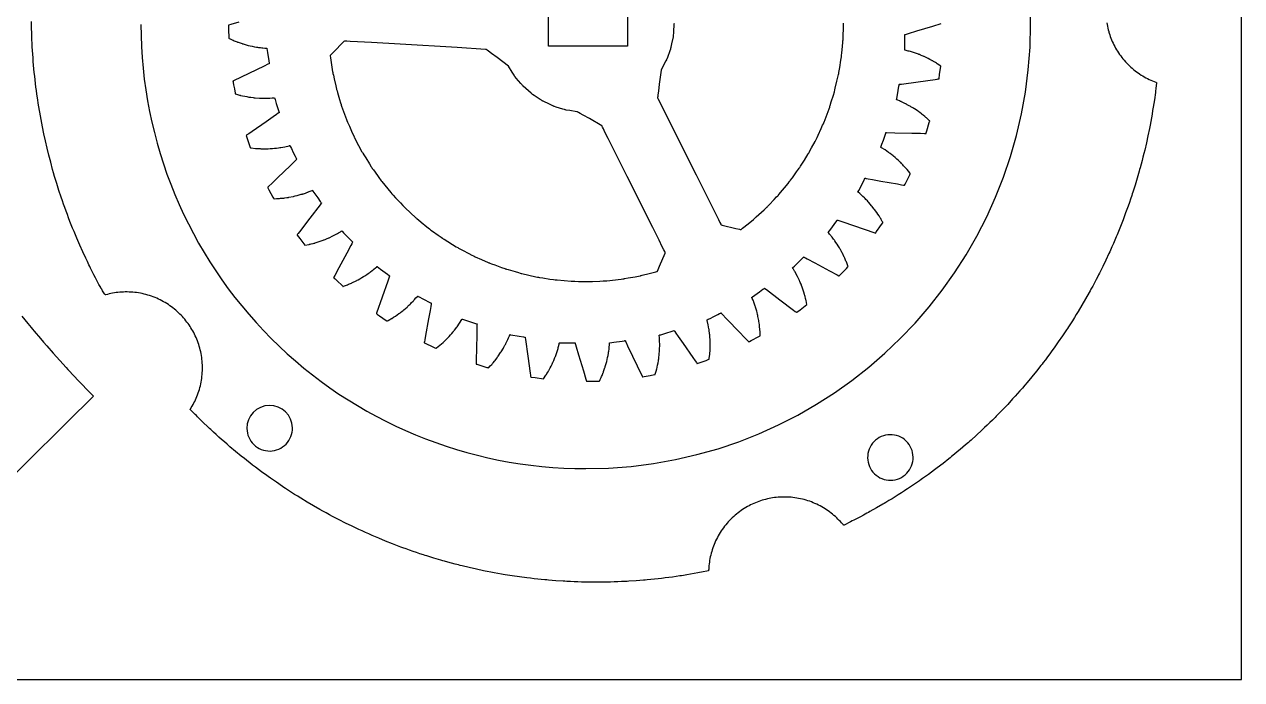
# Model space of a CAD drawing. Extents: x 0 to 264, y 0 to 116.
# Drawn here: x 191.3 to 264, y 0.1 to 39.2 of the extents above; entities that cross this region are included whole.
import ezdxf

# ---------------------------------------------------------------- set-up
doc = ezdxf.new("R2010")
doc.units = 0
doc.layers.add('Layer_1', color=7, linetype='CONTINUOUS')

msp = doc.modelspace()

# ---------------------------------------------------------------- linework, layer by layer
at = {"layer": 'Layer_1', "color": 7}
for points in [[(264.018471, 0.141992), (264.018471, 115.786301), (176.058963, 115.786301), (0.139999, 115.786301), (0.139999, 0.141992), (88.099499, 0.141992), (264.018471, 0.141992)], [(255.967809, 39.319717), (255.985473, 39.215466), (256.006233, 39.112808), (256.028749, 39.011355), (256.053071, 38.911135), (256.079142, 38.812168), (256.092822, 38.762861), (256.107751, 38.711784), (256.140241, 38.610374), (256.174861, 38.508912), (256.212092, 38.408161), (256.252811, 38.307721), (256.29566, 38.207236), (256.341194, 38.107473), (256.389299, 38.008461), (256.44002, 37.910228), (256.492527, 37.813192), (256.548131, 37.717809), (256.606356, 37.623155), (256.666771, 37.529496), (256.729814, 37.437695), (256.794993, 37.346907), (256.862778, 37.257987), (256.93258, 37.170165), (257.004693, 37.084378), (257.078672, 36.99976), (257.154886, 36.917221), (257.233248, 36.836773), (257.313616, 36.75857), (257.39548, 36.681687), (257.479252, 36.607104), (257.564749, 36.534835), (257.651995, 36.464934), (257.740796, 36.397455), (257.831138, 36.332428), (257.922415, 36.2691), (258.015173, 36.208583), (258.109108, 36.150508), (258.204106, 36.094899), (258.300022, 36.041835), (258.396887, 35.991261), (258.494468, 35.943218), (258.592811, 35.897685), (258.691513, 35.854499), (258.79092, 35.814181), (258.890519, 35.775965), (258.915337, 35.766988), (258.928187, 35.762303), (258.934447, 35.760098), (258.937568, 35.758978), (258.937421, 35.75578), (258.931091, 35.70211), (258.917934, 35.593864), (258.891662, 35.377507), (258.878488, 35.269289), (258.864298, 35.161212), (258.804726, 34.729482), (258.738582, 34.298738), (258.722351, 34.190878), (258.704091, 34.083484), (258.667597, 33.868566), (258.631095, 33.653628), (258.590686, 33.439676), (258.550317, 33.225675), (258.530062, 33.118577), (258.508768, 33.011638), (258.421279, 32.584715), (258.327875, 32.159039), (258.228378, 31.734752), (258.177081, 31.523017), (258.123814, 31.311684), (258.070562, 31.10037), (258.014363, 30.889795), (257.957326, 30.679568), (257.92835, 30.574646), (257.898364, 30.469939), (257.777587, 30.051409), (257.651044, 29.634457), (257.518896, 29.219316), (257.48606, 29.115399), (257.451386, 29.012185), (257.381973, 28.80557), (257.312561, 28.598958), (257.239547, 28.393763), (257.166497, 28.188553), (257.129957, 28.085926), (257.091617, 27.984063), (256.939048, 27.575948), (256.781035, 27.169821), (256.616671, 26.766323), (256.575543, 26.66542), (256.533594, 26.564898), (256.44788, 26.36472), (256.362093, 26.164407), (256.273633, 25.965266), (256.185185, 25.766144), (256.140737, 25.666652), (256.094936, 25.567792), (255.911003, 25.172806), (255.721841, 24.780313), (255.527469, 24.390296), (255.478554, 24.292927), (255.428674, 24.196082), (255.327966, 24.002901), (255.227243, 23.809748), (255.123693, 23.618134), (255.019974, 23.426496), (254.967986, 23.330803), (254.914696, 23.235838), (254.70095, 22.856159), (254.481909, 22.479497), (254.257892, 22.105798), (254.144622, 21.919703), (254.028939, 21.73513), (253.913205, 21.550526), (253.794997, 21.36751), (253.676833, 21.184461), (253.61758, 21.093125), (253.557066, 21.002538), (253.314203, 20.64072), (253.066573, 20.282182), (252.81417, 19.927034), (252.686402, 19.750591), (252.557026, 19.575264), (252.427667, 19.399913), (252.29597, 19.226406), (252.164305, 19.052893), (252.098076, 18.96644), (252.031082, 18.880647), (251.761515, 18.538334), (251.486495, 18.200215), (251.206988, 17.865886), (251.066128, 17.699728), (250.923741, 17.534834), (250.78138, 17.369931), (250.635953, 17.207594), (250.490598, 17.045206), (250.418343, 16.963847), (250.344539, 16.883651), (250.048945, 16.563419), (249.748737, 16.247624), (249.444284, 15.93594), (249.368392, 15.857982), (249.290936, 15.78122), (249.136258, 15.627948), (248.981485, 15.474682), (248.824637, 15.323558), (248.667002, 15.172992), (248.588191, 15.097752), (248.508774, 15.023403), (248.189121, 14.727191), (247.864887, 14.435887), (247.783271, 14.363514), (247.701046, 14.292021), (247.536544, 14.149062), (247.371306, 14.006754), (247.204828, 13.866182), (247.038337, 13.725638), (246.869859, 13.587397), (246.700579, 13.449811), (246.616406, 13.380813), (246.531556, 13.312631), (246.1895, 13.042463), (245.843383, 12.777501), (245.756486, 12.711574), (245.669048, 12.646652), (245.494144, 12.51688), (245.318399, 12.387572), (245.140838, 12.260933), (244.963267, 12.13428), (244.874525, 12.071088), (244.78532, 12.008928), (244.426438, 11.761532), (244.063893, 11.519422), (243.97263, 11.459616), (243.880981, 11.401101), (243.697763, 11.283036), (243.514174, 11.165532), (243.329073, 11.050375), (243.144006, 10.935222), (242.957581, 10.822342), (242.770637, 10.710161), (242.676923, 10.65392), (242.582835, 10.598937), (242.2054, 10.38072), (241.824812, 10.168018), (241.729491, 10.114833), (241.633764, 10.062964), (241.441656, 9.960017), (241.249477, 9.857122), (241.055979, 9.756809), (240.862177, 9.656998), (240.765206, 9.606907), (240.667862, 9.558127), (240.277007, 9.364774), (240.252781, 9.352797), (240.246874, 9.350542), (240.242779, 9.35563), (240.234126, 9.365965), (240.201061, 9.406122), (240.132805, 9.486508), (240.061818, 9.565078), (239.988697, 9.642642), (239.913369, 9.719175), (239.83602, 9.794669), (239.756185, 9.868213), (239.674403, 9.940617), (239.590298, 10.011018), (239.503943, 10.079321), (239.415811, 10.146434), (239.325633, 10.211348), (239.233383, 10.274136), (239.139442, 10.335074), (239.04369, 10.393889), (238.946286, 10.450455), (238.847232, 10.504726), (238.746611, 10.556666), (238.644512, 10.606154), (238.541055, 10.653164), (238.436263, 10.697512), (238.330257, 10.739247), (238.223092, 10.778338), (238.114978, 10.814646), (238.005914, 10.848165), (237.896025, 10.878843), (237.785772, 10.907505), (237.674929, 10.933218), (237.563519, 10.955906), (237.451649, 10.975588), (237.339353, 10.992209), (237.227206, 11.00652), (237.114842, 11.017685), (237.002755, 11.026476), (236.890628, 11.031971), (236.778924, 11.035075), (236.667712, 11.035671), (236.556973, 11.032733), (236.44617, 11.027627), (236.33614, 11.019886), (236.226875, 11.009545), (236.118366, 10.996597), (236.010625, 10.981004), (235.904913, 10.963188), (235.800017, 10.942746), (235.695874, 10.919697), (235.592995, 10.894839), (235.491285, 10.868242), (235.391252, 10.838544), (235.291066, 10.806693), (235.191704, 10.772236), (235.092215, 10.735612), (234.993502, 10.696361), (234.894735, 10.654956), (234.796262, 10.610105), (234.698546, 10.562638), (234.601594, 10.512524), (234.505413, 10.459822), (234.409996, 10.404472), (234.315339, 10.346515), (234.221709, 10.286447), (234.128965, 10.223943), (234.037962, 10.158575), (233.947964, 10.091042), (233.85975, 10.020726), (233.77258, 9.948322), (233.68736, 9.873432), (233.603284, 9.796577), (233.521165, 9.717309), (233.441144, 9.635817), (233.363217, 9.552161), (233.287477, 9.466453), (233.213935, 9.378764), (233.142705, 9.289127), (233.073716, 9.19771), (233.007123, 9.104554), (232.942985, 9.009834), (232.880947, 8.913718), (232.821407, 8.81623), (232.764494, 8.71743), (232.710174, 8.617427), (232.658502, 8.516267), (232.609452, 8.41414), (232.563154, 8.311032), (232.519406, 8.207302), (232.478509, 8.102781), (232.440534, 7.997534), (232.405513, 7.891633), (232.372718, 7.785738), (232.342952, 7.679382), (232.315427, 7.573117), (232.291018, 7.466545), (232.268979, 7.360127), (232.250113, 7.253616), (232.233665, 7.147413), (232.219658, 7.041665), (232.20805, 6.936297), (232.198906, 6.83137), (232.192401, 6.727204), (232.190437, 6.675504), (232.189503, 6.64965), (232.189074, 6.636676), (232.188913, 6.630168), (232.188619, 6.628757), (232.186951, 6.628415), (232.183601, 6.627769), (231.755352, 6.544367), (231.648305, 6.524001), (231.540863, 6.504965), (231.325993, 6.466747), (231.11125, 6.428466), (230.895878, 6.393725), (230.680506, 6.358986), (230.572677, 6.341237), (230.464919, 6.325675), (230.033031, 6.263259), (229.60026, 6.20774), (229.492155, 6.193477), (229.384109, 6.181369), (229.167275, 6.15722), (228.950455, 6.133033), (228.733279, 6.112245), (228.516053, 6.091597), (228.407626, 6.080794), (228.299281, 6.07213), (227.864173, 6.0378), (227.428589, 6.010447), (227.319837, 6.003095), (227.211193, 5.997936), (226.993247, 5.987759), (226.775275, 5.97778), (226.557177, 5.971134), (226.339044, 5.964493), (226.230499, 5.961445), (226.121558, 5.959726), (225.68513, 5.953938), (225.248662, 5.954643), (225.139778, 5.955084), (225.030546, 5.956825), (224.812355, 5.960683), (224.594129, 5.965297), (224.375988, 5.972649), (224.15787, 5.979981), (223.939769, 5.989865), (223.721786, 6.000728), (223.612577, 6.005734), (223.503851, 6.012677), (223.068238, 6.041198), (222.633142, 6.076346), (222.524537, 6.085439), (222.415769, 6.095704), (222.198647, 6.117102), (221.981505, 6.138523), (221.764547, 6.163149), (221.547628, 6.187731), (221.33096, 6.214412), (220.898122, 6.271082), (220.466011, 6.333942), (220.034883, 6.402747), (219.927108, 6.420158), (219.81942, 6.438657), (219.604271, 6.476543), (219.389136, 6.514454), (219.175042, 6.556194), (218.96083, 6.598014), (218.853481, 6.618484), (218.746651, 6.640889), (218.319443, 6.731079), (217.893592, 6.827554), (217.46906, 6.929704), (217.3628, 6.955087), (217.257167, 6.982311), (217.045695, 7.036918), (216.834212, 7.091502), (216.623454, 7.148991), (216.413142, 7.207346), (216.307947, 7.236536), (216.203358, 7.2676), (215.784565, 7.390991), (215.367399, 7.520096), (215.263295, 7.553094), (215.159474, 7.58702), (214.951976, 7.654835), (214.848161, 7.688769), (214.744658, 7.723626), (214.537928, 7.794306), (214.331206, 7.864997), (214.125929, 7.939264), (213.920606, 8.013565), (213.818174, 8.051131), (213.716012, 8.089657), (213.30773, 8.244665), (212.901979, 8.405981), (212.498395, 8.572712), (212.397653, 8.614816), (212.297332, 8.657867), (212.096993, 8.744819), (211.896683, 8.831758), (211.697587, 8.921318), (211.49842, 9.010924), (211.398973, 9.056037), (211.300159, 9.102477), (210.905189, 9.288633), (210.512632, 9.48007), (210.123162, 9.67753), (209.929055, 9.777583), (209.735934, 9.879423), (209.542809, 9.981263), (209.351205, 10.086106), (209.159608, 10.190903), (208.969094, 10.297496), (208.589541, 10.513653), (208.213, 10.734774), (207.839866, 10.961737), (207.746611, 11.018475), (207.654178, 11.076528), (207.469607, 11.193295), (207.285093, 11.31005), (207.102137, 11.429227), (206.919215, 11.548406), (206.828026, 11.608492), (206.737306, 11.669313), (206.375663, 11.914152), (206.017297, 12.163784), (205.662383, 12.418117), (205.573867, 12.48213), (205.486014, 12.546886), (205.31076, 12.677211), (205.135599, 12.807532), (204.962215, 12.940151), (204.788857, 13.072754), (204.617244, 13.207718), (204.446172, 13.343487), (204.360661, 13.411336), (204.275775, 13.479961), (203.937512, 13.755929), (203.603482, 14.037259), (203.519919, 14.10736), (203.437504, 14.179022), (203.272746, 14.322304), (203.108552, 14.466375), (202.946339, 14.612648), (202.784109, 14.758947), (202.623347, 14.906631), (202.463197, 15.055071), (202.382938, 15.128847), (202.303755, 15.20422), (201.988104, 15.505941), (201.676991, 15.812282), (201.599354, 15.889007), (201.523075, 15.967211), (201.369936, 16.122788), (201.293623, 16.200989), (201.255339, 16.239623), (201.236233, 16.259065), (201.233859, 16.261484), (201.232937, 16.262737), (201.23384, 16.264089), (201.237359, 16.269558), (201.244228, 16.280068), (201.29975, 16.368539), (201.353609, 16.458909), (201.405662, 16.551154), (201.455864, 16.645179), (201.504127, 16.740954), (201.550335, 16.83838), (201.5945, 16.937479), (201.636537, 17.0381), (201.676147, 17.140341), (201.713324, 17.244071), (201.747927, 17.34921), (201.780843, 17.455264), (201.811103, 17.562525), (201.838701, 17.670978), (201.863621, 17.780528), (201.885779, 17.891091), (201.905049, 18.002436), (201.921519, 18.114659), (201.935867, 18.227068), (201.947272, 18.340098), (201.955665, 18.453679), (201.960954, 18.567651), (201.963144, 18.682016), (201.962997, 18.796116), (201.959678, 18.910416), (201.953913, 19.024309), (201.944811, 19.138169), (201.933102, 19.251264), (201.91837, 19.364895), (201.901064, 19.47777), (201.881088, 19.589888), (201.858502, 19.701236), (201.832797, 19.811012), (201.804541, 19.920012), (201.773618, 20.028261), (201.740079, 20.135734), (201.704313, 20.241144), (201.665916, 20.345812), (201.625282, 20.448397), (201.58204, 20.550223), (201.536557, 20.649963), (201.489265, 20.748515), (201.439783, 20.844962), (201.388492, 20.940226), (201.334974, 21.033365), (201.279218, 21.124486), (201.221662, 21.214379), (201.162756, 21.301696), (201.102039, 21.387827), (201.03997, 21.471385), (200.975256, 21.554226), (200.908522, 21.635971), (200.8394, 21.716828), (200.768083, 21.796677), (200.694149, 21.874692), (200.618062, 21.951659), (200.53994, 22.02756), (200.45936, 22.101508), (200.376818, 22.174347), (200.291962, 22.245142), (200.204857, 22.313894), (200.116022, 22.381371), (200.025186, 22.446672), (199.932338, 22.509776), (199.837683, 22.570818), (199.741293, 22.629701), (199.643151, 22.686335), (199.543461, 22.74062), (199.442143, 22.792521), (199.339479, 22.841921), (199.235416, 22.888823), (199.130279, 22.933367), (199.023938, 22.975305), (198.91651, 23.014505), (198.808145, 23.050943), (198.698891, 23.08459), (198.58883, 23.11536), (198.478061, 23.143199), (198.366657, 23.168125), (198.254696, 23.190045), (198.142741, 23.20975), (198.030445, 23.22637), (197.917935, 23.239784), (197.805633, 23.250884), (197.693255, 23.258738), (197.581269, 23.264199), (197.469743, 23.267156), (197.358353, 23.266781), (197.247589, 23.263857), (197.137652, 23.258278), (197.028449, 23.250105), (196.920014, 23.239284), (196.81236, 23.225842), (196.70546, 23.209789), (196.599785, 23.191975), (196.494891, 23.171542), (196.390745, 23.148485), (196.28868, 23.123178), (196.187836, 23.096104), (196.162947, 23.088899), (196.159809, 23.08799), (196.158335, 23.08777), (196.157458, 23.089221), (196.153842, 23.095009), (196.146891, 23.106448), (196.118398, 23.152879), (196.003057, 23.338172), (195.945616, 23.430205), (195.917148, 23.476627), (195.902461, 23.500072), (195.889067, 23.523928), (195.7857, 23.71607), (195.682272, 23.908219), (195.58153, 24.101798), (195.480886, 24.295385), (195.382391, 24.490006), (195.284547, 24.685049), (195.235477, 24.782362), (195.188233, 24.880889), (195.093249, 25.077327), (194.99915, 25.274152), (194.81509, 25.669816), (194.636514, 26.067964), (194.463365, 26.468426), (194.37889, 26.669526), (194.295403, 26.871069), (194.213127, 27.073177), (194.132482, 27.275906), (194.052421, 27.478886), (193.974776, 27.682738), (193.897072, 27.886604), (193.822114, 28.09148), (193.747477, 28.296419), (193.674898, 28.502111), (193.603205, 28.708068), (193.532797, 28.914544), (193.395879, 29.328737), (193.264432, 29.744741), (193.138671, 30.16248), (193.077705, 30.371903), (193.017795, 30.581611), (192.902388, 31.002255), (192.792364, 31.424313), (192.687696, 31.847742), (192.588492, 32.272447), (192.494716, 32.698346), (192.406383, 33.12543), (192.323771, 33.553663), (192.246682, 33.982925), (192.175175, 34.413088), (192.109231, 34.844172), (192.078475, 35.060055), (192.048785, 35.276062), (192.020749, 35.492207), (191.994059, 35.708635), (191.968628, 35.925246), (191.944854, 36.141939), (191.922154, 36.358808), (191.901374, 36.575831), (191.881334, 36.792891), (191.863464, 37.010188), (191.84609, 37.227555), (191.831234, 37.445044), (191.81675, 37.662601), (191.804739, 37.880307), (191.793137, 38.098005), (191.783835, 38.31577), (191.775286, 38.53355), (191.768648, 38.751372), (191.763063, 38.969304), (191.759098, 39.187196), (191.756541, 39.405219)], [(204.134226, 39.358437), (203.649874, 39.211936), (203.528761, 39.175303), (203.521197, 39.173017), (203.519309, 39.172425), (203.518361, 39.172143), (203.518262, 39.171239), (203.518338, 39.167288), (203.518733, 39.151258), (203.519272, 39.120044), (203.520198, 39.056657), (203.525484, 38.804294), (203.530776, 38.551931), (203.533426, 38.425749), (203.533829, 38.409691), (203.533999, 38.401817), (203.534383, 38.400067), (203.536177, 38.399249), (203.539781, 38.397612), (203.568289, 38.384432), (203.626277, 38.358383), (203.741271, 38.306003), (203.799206, 38.279925), (203.857516, 38.256021), (203.974937, 38.209426), (204.034142, 38.185804), (204.063273, 38.173838), (204.093047, 38.163085), (204.332329, 38.081156), (204.361819, 38.071335), (204.391929, 38.062699), (204.452147, 38.045455), (204.573604, 38.01029), (204.633816, 37.993075), (204.695312, 37.97823), (204.818271, 37.949584), (204.941393, 37.920995), (205.06574, 37.897881), (205.190084, 37.874767), (205.22114, 37.869489), (205.251942, 37.865115), (205.31442, 37.856677), (205.439676, 37.839913), (205.502157, 37.831474), (205.533577, 37.828313), (205.565025, 37.825181), (205.690891, 37.814682), (205.753437, 37.809291), (205.784856, 37.806131), (205.800492, 37.804748), (205.808374, 37.80407), (205.810324, 37.803901), (205.811176, 37.803647), (205.811312, 37.802659), (205.811874, 37.798765), (205.848799, 37.548998), (205.922589, 37.049521), (205.941072, 36.924609), (205.945582, 36.893706), (205.946169, 36.889811), (205.946437, 36.887836), (205.946595, 36.886876), (205.94605, 36.886255), (205.938941, 36.882841), (205.924887, 36.875983), (205.86777, 36.848409), (205.639927, 36.738484), (203.817722, 35.857245), (203.789607, 35.843585), (203.786065, 35.841864), (203.78545, 35.841271), (203.785642, 35.840312), (203.785995, 35.838364), (203.787398, 35.830603), (203.790079, 35.815279), (203.801272, 35.753133), (203.82359, 35.628843), (203.868178, 35.380374), (203.912795, 35.131934), (203.918213, 35.101313), (203.920928, 35.085988), (203.921301, 35.084069), (203.922277, 35.082686), (203.926045, 35.081642), (203.933679, 35.079525), (203.994837, 35.062592), (204.116757, 35.028556), (204.177894, 35.011594), (204.208027, 35.002987), (204.238758, 34.995592), (204.36196, 34.968047), (204.485246, 34.940531), (204.609677, 34.918433), (204.73438, 34.896419), (204.796525, 34.885864), (204.858713, 34.878357), (204.98422, 34.862666), (205.046433, 34.855159), (205.078147, 34.851066), (205.109245, 34.848837), (205.361478, 34.829984), (205.393513, 34.828065), (205.42526, 34.827049), (205.488757, 34.824989), (205.615187, 34.821772), (205.678394, 34.820643), (205.741637, 34.822534), (205.868174, 34.825384), (205.931414, 34.827303), (205.962651, 34.827896), (205.994477, 34.829787), (206.120715, 34.838592), (206.246947, 34.847426), (206.262786, 34.848555), (206.266751, 34.848865), (206.26823, 34.845507), (206.270572, 34.837971), (206.280111, 34.807604), (206.29889, 34.747858), (206.374509, 34.507066), (206.525803, 34.025397), (206.544587, 33.965622), (206.544853, 33.964691), (206.544026, 33.964127), (206.542397, 33.962998), (206.539143, 33.960768), (206.532678, 33.956224), (206.519351, 33.947109), (206.493641, 33.929159), (206.38991, 33.856713), (206.182011, 33.712695), (205.76654, 33.42401), (204.93548, 32.846639), (204.727587, 32.702621), (204.623851, 32.630175), (204.598143, 32.612226), (204.584825, 32.603053), (204.578345, 32.598566), (204.575097, 32.596308), (204.573443, 32.595179), (204.573759, 32.59343), (204.594367, 32.534276), (204.760291, 32.057433), (204.801797, 31.938279), (204.822431, 31.879097), (204.824988, 31.871646), (204.826286, 31.867921), (204.827725, 31.867018), (204.829692, 31.86682), (204.845452, 31.865042), (204.8769, 31.861881), (205.128235, 31.833659), (205.380765, 31.816952), (205.411888, 31.814722), (205.443641, 31.813678), (205.506848, 31.812549), (205.63336, 31.810348), (205.696566, 31.809219), (205.727938, 31.809388), (205.759084, 31.810263), (205.885565, 31.814101), (206.012155, 31.817996), (206.1381, 31.828749), (206.263996, 31.839473), (206.295619, 31.842098), (206.326912, 31.845654), (206.389345, 31.853387), (206.514689, 31.870038), (206.577122, 31.877742), (206.608135, 31.882201), (206.638844, 31.887705), (206.887919, 31.932578), (207.13437, 31.989785), (207.165504, 31.997009), (207.173201, 31.998787), (207.177087, 31.999719), (207.178995, 32.000142), (207.17987, 31.998421), (207.186886, 31.984451), (207.215054, 31.927667), (207.271287, 31.814722), (207.383764, 31.58869), (207.496241, 31.36263), (207.552451, 31.249657), (207.580639, 31.192902), (207.58763, 31.178932), (207.591152, 31.171876), (207.592038, 31.170127), (207.591965, 31.169308), (207.591242, 31.168603), (207.588409, 31.165893), (207.565792, 31.144529), (207.200531, 30.794573), (206.470089, 30.094719), (206.104831, 29.744763), (205.9222, 29.569757), (205.876381, 29.525815), (205.8647, 29.51478), (205.859067, 29.509305), (205.862786, 29.502363), (205.877648, 29.474761), (205.937395, 29.363509), (206.176237, 28.918699), (206.205994, 28.863411), (206.220864, 28.835782), (206.222738, 28.832311), (206.223644, 28.830561), (206.225422, 28.830279), (206.233308, 28.830645), (206.249307, 28.831351), (206.375584, 28.837165), (206.501856, 28.842979), (206.533612, 28.845095), (206.565144, 28.848002), (206.628128, 28.853901), (206.75405, 28.865669), (206.817033, 28.871568), (206.880096, 28.880458), (207.005341, 28.898068), (207.068383, 28.907043), (207.099433, 28.911389), (207.130193, 28.916723), (207.378656, 28.964447), (207.410022, 28.970938), (207.441078, 28.97853), (207.502227, 28.993347), (207.625216, 29.023262), (207.686365, 29.038079), (207.746665, 29.055689), (207.867947, 29.091503), (207.928187, 29.109283), (207.958769, 29.118343), (207.989108, 29.128079), (208.108522, 29.169792), (208.227936, 29.211476), (208.258009, 29.222144), (208.287631, 29.234139), (208.346003, 29.257789), (208.463295, 29.305202), (208.521641, 29.328852), (208.528852, 29.331421), (208.53345, 29.324958), (208.542721, 29.31175), (208.560975, 29.286209), (208.854043, 28.875011), (209.000556, 28.669412), (209.037095, 28.618358), (209.055324, 28.592817), (209.0646, 28.579581), (209.066895, 28.576363), (209.06473, 28.573202), (209.059944, 28.566937), (208.98327, 28.466692), (208.371279, 27.661512), (207.759297, 26.856303), (207.682651, 26.756058), (207.644055, 26.705371), (207.624753, 26.680027), (207.615547, 26.667525), (207.61489, 26.665973), (207.6161, 26.664392), (207.618471, 26.661231), (207.623246, 26.654966), (207.776408, 26.453996), (208.081956, 26.05197), (208.329807, 26.102544), (208.361209, 26.108923), (208.39233, 26.116317), (208.45331, 26.131754), (208.575882, 26.162883), (208.636864, 26.178321), (208.66766, 26.186618), (208.698155, 26.19596), (208.819132, 26.233016), (208.940138, 26.2701), (209.059204, 26.312885), (209.178254, 26.355811), (209.208254, 26.36662), (209.238023, 26.378134), (209.296195, 26.402434), (209.413083, 26.45075), (209.471252, 26.475049), (209.500749, 26.487411), (209.528921, 26.500901), (209.757244, 26.609952), (209.980341, 26.729473), (210.035434, 26.76015), (210.090004, 26.792691), (210.198487, 26.857573), (210.252999, 26.890085), (210.280233, 26.906426), (210.281102, 26.906934), (210.281836, 26.906511), (210.283199, 26.9051), (210.28599, 26.902277), (210.291516, 26.896633), (210.302673, 26.885034), (210.391158, 26.794977), (210.74516, 26.434635), (210.922187, 26.254521), (210.927713, 26.248877), (210.93047, 26.246083), (210.931616, 26.244615), (210.930685, 26.242893), (210.922816, 26.229262), (210.9084, 26.201435), (210.878575, 26.145414), (210.818623, 26.034303), (210.579521, 25.588985), (210.101186, 24.698291), (209.862053, 24.252973), (209.802135, 24.141862), (209.798398, 24.134891), (209.797441, 24.133169), (209.796981, 24.132295), (209.7975, 24.131589), (209.800354, 24.128851), (209.811674, 24.118325), (209.834861, 24.096368), (209.880347, 24.052172), (210.062798, 23.877533), (210.245314, 23.702893), (210.336926, 23.615743), (210.348195, 23.605188), (210.353873, 23.599713), (210.355397, 23.598753), (210.357252, 23.599431), (210.360963, 23.600785), (210.390859, 23.611933), (210.449767, 23.63389), (210.568306, 23.678058), (210.627208, 23.700043), (210.685253, 23.724709), (210.801483, 23.774832), (210.859426, 23.799724), (210.88889, 23.812311), (210.918092, 23.825632), (211.145555, 23.936461), (211.173599, 23.950318), (211.201192, 23.965529), (211.256313, 23.996235), (211.367288, 24.0568), (211.422384, 24.087506), (211.476926, 24.120018), (211.584557, 24.186651), (211.692117, 24.253199), (211.796404, 24.324855), (211.900733, 24.396455), (211.9265, 24.414235), (211.951816, 24.433426), (212.002457, 24.47178), (212.103197, 24.548347), (212.153833, 24.586701), (212.178863, 24.606795), (212.202974, 24.626607), (212.299835, 24.708), (212.348659, 24.748809), (212.372764, 24.768649), (212.38477, 24.778753), (212.390818, 24.783861), (212.392311, 24.785103), (212.393073, 24.785526), (212.393871, 24.784962), (212.397052, 24.782591), (212.600151, 24.632336), (213.006407, 24.331797), (213.1083, 24.256839), (213.133678, 24.237592), (213.136853, 24.235249), (213.138439, 24.234064), (213.139249, 24.233471), (213.139328, 24.232681), (213.136751, 24.22523), (213.131485, 24.210414), (213.110806, 24.15126), (213.027587, 23.912697), (212.361645, 22.004339), (212.350855, 21.974593), (212.349548, 21.970867), (212.349498, 21.970021), (212.350322, 21.969456), (212.351919, 21.968356), (212.358422, 21.96384), (212.371421, 21.954809), (212.423429, 21.918797), (212.527399, 21.846803), (212.735041, 21.702841), (212.942605, 21.558823), (212.968623, 21.540817), (212.981622, 21.531786), (212.983225, 21.530657), (212.98489, 21.530375), (212.988336, 21.532294), (212.995236, 21.536217), (213.050334, 21.566866), (213.160427, 21.629209), (213.215547, 21.659915), (213.243044, 21.675522), (213.270084, 21.692455), (213.377128, 21.759906), (213.484209, 21.827329), (213.587965, 21.899804), (213.691642, 21.972222), (213.742837, 22.00877), (213.792302, 22.047745), (213.892234, 22.125045), (213.941666, 22.164049), (213.966989, 22.183211), (213.990806, 22.203955), (214.182833, 22.368519), (214.206658, 22.389262), (214.229273, 22.410598), (214.275097, 22.454512), (214.366949, 22.54138), (214.412802, 22.585322), (214.456185, 22.630449), (214.543623, 22.722002), (214.587034, 22.767186), (214.609039, 22.790356), (214.629867, 22.814147), (214.712914, 22.909369), (214.795933, 23.004563), (214.806347, 23.016501), (214.808929, 23.019464), (214.81233, 23.018194), (214.819326, 23.014525), (214.847241, 23.00016), (214.903013, 22.971373), (215.127171, 22.854703), (215.575569, 22.62139), (215.631336, 22.592631), (215.632197, 22.592151), (215.63203, 22.591192), (215.631669, 22.589245), (215.630983, 22.58535), (215.629546, 22.577589), (215.626623, 22.56249), (215.621266, 22.531474), (215.598985, 22.407268), (215.55412, 22.158658), (215.464463, 21.66158), (215.285055, 20.667396), (215.240184, 20.418815), (215.217875, 20.29458), (215.212555, 20.263564), (215.209603, 20.248465), (215.20822, 20.240704), (215.207509, 20.236781), (215.207167, 20.23489), (215.208561, 20.233846), (215.2659, 20.206583), (215.721238, 19.987099), (215.834999, 19.932263), (215.892329, 19.905029), (215.899436, 19.901586), (215.903003, 19.899864), (215.903881, 19.89961), (215.904637, 19.900231), (215.906175, 19.901445), (215.918299, 19.911181), (215.943321, 19.931304), (216.141373, 20.088389), (216.331763, 20.254928), (216.355574, 20.275671), (216.378172, 20.297007), (216.424022, 20.340921), (216.515044, 20.428551), (216.560868, 20.472465), (216.583164, 20.494732), (216.605191, 20.517931), (216.691693, 20.610189), (216.778199, 20.70242), (216.860315, 20.798319), (216.942391, 20.894246), (216.96319, 20.918066), (216.982805, 20.942506), (217.021695, 20.99229), (217.098722, 21.09262), (217.137604, 21.142432), (217.156927, 21.167804), (217.17499, 21.193797), (217.319296, 21.401287), (217.453464, 21.615521), (217.470347, 21.642135), (217.474526, 21.648824), (217.476601, 21.652182), (217.477642, 21.653847), (217.479513, 21.653255), (217.494327, 21.648203), (217.55448, 21.627911), (217.674283, 21.588174), (217.91407, 21.507995), (218.153829, 21.427759), (218.273599, 21.387994), (218.333777, 21.36773), (218.348577, 21.362622), (218.356061, 21.360139), (218.357952, 21.359518), (218.358469, 21.358897), (218.358455, 21.357937), (218.358376, 21.353986), (218.357298, 21.322293), (218.346663, 20.817397), (218.325282, 19.807691), (218.314516, 19.302739), (218.308758, 19.050178), (218.307539, 18.987101), (218.307347, 18.970845), (218.307237, 18.963028), (218.314803, 18.960742), (218.345202, 18.951203), (218.466227, 18.914881), (218.950492, 18.769197), (219.011009, 18.751022), (219.041404, 18.741511), (219.045228, 18.740383), (219.0471, 18.739818), (219.04855, 18.740834), (219.053895, 18.746648), (219.0644, 18.758219), (219.150077, 18.851211), (219.23574, 18.944232), (219.256539, 18.968051), (219.277077, 18.992774), (219.317457, 19.041034), (219.398342, 19.138542), (219.438697, 19.186802), (219.476405, 19.237235), (219.552492, 19.338299), (219.590174, 19.388703), (219.60947, 19.414075), (219.627557, 19.440068), (219.769792, 19.649053), (219.786652, 19.675639), (219.803509, 19.702252), (219.836066, 19.7561), (219.902052, 19.864079), (219.934584, 19.917927), (219.964697, 19.973045), (220.025536, 20.084409), (220.055654, 20.139527), (220.071019, 20.167637), (220.085463, 20.195492), (220.140561, 20.309115), (220.195637, 20.422681), (220.208867, 20.451185), (220.22089, 20.480339), (220.245872, 20.538815), (220.295171, 20.654639), (220.320153, 20.713144), (220.323438, 20.72003), (220.331233, 20.718704), (220.347246, 20.71622), (220.378299, 20.710971), (220.877167, 20.627377), (221.126679, 20.585608), (221.188796, 20.575081), (221.219886, 20.569775), (221.235874, 20.567292), (221.239757, 20.566643), (221.240452, 20.562861), (221.241513, 20.555071), (221.258991, 20.430047), (221.396134, 19.429597), (221.53328, 18.429148), (221.550755, 18.304123), (221.559608, 18.241216), (221.563827, 18.2102), (221.565919, 18.194678), (221.566593, 18.193125), (221.568546, 18.192843), (221.572475, 18.192335), (221.580312, 18.191235), (221.83092, 18.157114), (222.332076, 18.088873)], [(222.329993, 18.083764), (222.469992, 18.294302), (222.487795, 18.321198), (222.504677, 18.347811), (222.537187, 18.401631), (222.601959, 18.51023), (222.634525, 18.564078), (222.650174, 18.591313), (222.664618, 18.619168), (222.724249, 18.731154), (222.783905, 18.843196), (222.837793, 18.95744), (222.891627, 19.071683), (222.904863, 19.100159), (222.917814, 19.129539), (222.941868, 19.187789), (222.989879, 19.304488), (223.013908, 19.362711), (223.025945, 19.391808), (223.036768, 19.421554), (223.121542, 19.65958), (223.195092, 19.901247), (223.213371, 19.961643), (223.228304, 20.023054), (223.259238, 20.145652), (223.274156, 20.207035), (223.281618, 20.237741), (223.281875, 20.2387), (223.282671, 20.238898), (223.284661, 20.238898), (223.288612, 20.238841), (223.296517, 20.238757), (223.312744, 20.238757), (223.439239, 20.237543), (223.945179, 20.232999), (224.198138, 20.230572), (224.20606, 20.230516), (224.210016, 20.230459), (224.211831, 20.230262), (224.212412, 20.228343), (224.216869, 20.213583), (224.226055, 20.183159), (224.244191, 20.123159), (224.280727, 20.002311), (224.426887, 19.51909), (224.71923, 18.552592), (224.865362, 18.069343), (224.901893, 17.948523), (224.904179, 17.94096), (224.904754, 17.939041), (224.905045, 17.938138), (224.905948, 17.937997), (224.909885, 17.938109), (224.925977, 17.938533), (224.957219, 17.939097), (225.020756, 17.940085), (225.273613, 17.945729), (225.526442, 17.951317), (225.652892, 17.954168), (225.668959, 17.954591), (225.676844, 17.954761), (225.678585, 17.955127), (225.679432, 17.956934), (225.681072, 17.960546), (225.694288, 17.988994), (225.720495, 18.046906), (225.77313, 18.161742), (225.799337, 18.219626), (225.823371, 18.277849), (225.8702, 18.395084), (225.893969, 18.454237), (225.905972, 18.483335), (225.916795, 18.513081), (225.999139, 18.751869), (226.009022, 18.781305), (226.017698, 18.811361), (226.035077, 18.871503), (226.070465, 18.992802), (226.087844, 19.052944), (226.102748, 19.114327), (226.131605, 19.237065), (226.160392, 19.360001), (226.183738, 19.484151), (226.20708, 19.608272), (226.2124, 19.639317), (226.216837, 19.670051), (226.22536, 19.732422), (226.242347, 19.857446), (226.25087, 19.919817), (226.254039, 19.951201), (226.257262, 19.982584), (226.267947, 20.108229), (226.273431, 20.170685), (226.276611, 20.202011), (226.278034, 20.217618), (226.278731, 20.225492), (226.278908, 20.22744), (226.279143, 20.228286), (226.280136, 20.228427), (226.284034, 20.22902), (226.534345, 20.266189), (227.034849, 20.340526), (227.159989, 20.359096), (227.190997, 20.363668), (227.1949, 20.364233), (227.196856, 20.364515), (227.197844, 20.364684), (227.198473, 20.364176), (227.201919, 20.357093), (227.208715, 20.343066), (227.236294, 20.286114), (227.346143, 20.058812), (228.2266, 18.241244), (228.24022, 18.213248), (228.241973, 18.209692), (228.242549, 18.209071), (228.243505, 18.20924), (228.245461, 18.209607), (228.253222, 18.21099), (228.268578, 18.213756), (228.33087, 18.224988), (228.455434, 18.247425), (228.704405, 18.292242), (228.953368, 18.337087), (228.984059, 18.342562), (228.999409, 18.345328), (229.001374, 18.345667), (229.002754, 18.346626), (229.003826, 18.350436), (229.005937, 18.358028), (229.022997, 18.419073), (229.057262, 18.540823), (229.074322, 18.601868), (229.083001, 18.631925), (229.090471, 18.66263), (229.118231, 18.785623), (229.145931, 18.908728), (229.168246, 19.032934), (229.190465, 19.157451), (229.201139, 19.219483), (229.208748, 19.281572), (229.224617, 19.40685), (229.23222, 19.468967), (229.236335, 19.500605), (229.238624, 19.531677), (229.257863, 19.783476), (229.25983, 19.815452), (229.260945, 19.847117), (229.263044, 19.910504), (229.266476, 20.036714), (229.267701, 20.099791), (229.265833, 20.162895), (229.263202, 20.289077), (229.261354, 20.35221), (229.260798, 20.383367), (229.258947, 20.415174), (229.25028, 20.541158), (229.241615, 20.667114), (229.240486, 20.682946), (229.240213, 20.686897), (229.24356, 20.688365), (229.251075, 20.690736), (229.281527, 20.700303), (229.341406, 20.719099), (229.582847, 20.794932), (230.065636, 20.946627), (230.125547, 20.965451), (230.126472, 20.965705), (230.12702, 20.964915), (230.128191, 20.963278), (230.130432, 20.960032), (230.134928, 20.953541), (230.144069, 20.940277), (230.162024, 20.914651), (230.23449, 20.811188), (230.3785, 20.603868), (230.667159, 20.189565), (231.24451, 19.360876), (231.388511, 19.153612), (231.460946, 19.050121), (231.478932, 19.024496), (231.488048, 19.011231), (231.492569, 19.00474), (231.494815, 19.001495), (231.495919, 18.999886), (231.497697, 19.000168), (231.556986, 19.020827), (232.034969, 19.187056), (232.154417, 19.228655), (232.21374, 19.249314), (232.221202, 19.251939), (232.224938, 19.253209), (232.225842, 19.254648), (232.22605, 19.256595), (232.227851, 19.272343), (232.231032, 19.30367), (232.259751, 19.554622), (232.276836, 19.806759), (232.279128, 19.837804), (232.280203, 19.869525), (232.281422, 19.932602), (232.283779, 20.05884), (232.285021, 20.121945), (232.284871, 20.153215), (232.28403, 20.184344), (232.280353, 20.310582), (232.276608, 20.436905), (232.266044, 20.562607), (232.255433, 20.68828), (232.252893, 20.719805), (232.249317, 20.751047), (232.241669, 20.813333), (232.225164, 20.938442), (232.217513, 21.000757), (232.213085, 21.031688), (232.207607, 21.062309), (232.162988, 21.310863), (232.106021, 21.556791), (232.098799, 21.587864), (232.09703, 21.595568), (232.096141, 21.599378), (232.0957, 21.601326), (232.097408, 21.602201), (232.111417, 21.609171), (232.168327, 21.637422), (232.281592, 21.693697), (232.508208, 21.806247), (232.734824, 21.918797), (232.848091, 21.975073), (232.905001, 22.003295), (232.918982, 22.010294), (232.926097, 22.013793), (232.927858, 22.014697), (232.928651, 22.014612), (232.929323, 22.013906), (232.932032, 22.011056), (232.953422, 21.988535), (233.303524, 21.62444), (234.003763, 20.896306), (234.35387, 20.532183), (234.528992, 20.35015), (234.572937, 20.304486), (234.583961, 20.292831), (234.589422, 20.287214), (234.596412, 20.29094), (234.624135, 20.305813), (234.735641, 20.365559), (235.181634, 20.604601), (235.237051, 20.634348), (235.264754, 20.649221), (235.268242, 20.651083), (235.269989, 20.652015), (235.270263, 20.653765), (235.269944, 20.661667), (235.269227, 20.677584), (235.263566, 20.803625), (235.25793, 20.929665), (235.255833, 20.961387), (235.252966, 20.992826), (235.247174, 21.055705), (235.235561, 21.181351), (235.229741, 21.24423), (235.22086, 21.307109), (235.203379, 21.432133), (235.194526, 21.495041), (235.190197, 21.526057), (235.184863, 21.556678), (235.137379, 21.804639), (235.130944, 21.835937), (235.123366, 21.866925), (235.108564, 21.92797), (235.078818, 22.050652), (235.064043, 22.111696), (235.046475, 22.171838), (235.010751, 22.292855), (234.992988, 22.35294), (234.983965, 22.383448), (234.974263, 22.413759), (234.932626, 22.532857), (234.891013, 22.651983), (234.88037, 22.682011), (234.868441, 22.71156), (234.844796, 22.769782), (234.797433, 22.886791), (234.773843, 22.944986), (234.771294, 22.952182), (234.777732, 22.956783), (234.790988, 22.966039), (234.816622, 22.984327), (235.22907, 23.277387), (235.435253, 23.423889), (235.486502, 23.460436), (235.512088, 23.478696), (235.525361, 23.487981), (235.528575, 23.490267), (235.531725, 23.488094), (235.538038, 23.483325), (235.638371, 23.406955), (236.444234, 22.797186), (237.250117, 22.187445), (237.350478, 22.111075), (237.401219, 22.072609), (237.42659, 22.053389), (237.439073, 22.044217), (237.440648, 22.04354), (237.442245, 22.044753), (237.445372, 22.047124), (237.451671, 22.051893), (237.653254, 22.205055), (238.056448, 22.510533), (238.006142, 22.757872), (237.999747, 22.789227), (237.992423, 22.820243), (237.977008, 22.881062), (237.946015, 23.003406), (237.930594, 23.064253), (237.922325, 23.094987), (237.913031, 23.125382), (237.876046, 23.246089), (237.839047, 23.366823), (237.796358, 23.485611), (237.753505, 23.60437), (237.742707, 23.634285), (237.73121, 23.664003), (237.706939, 23.722028), (237.65869, 23.838642), (237.634453, 23.896667), (237.622091, 23.926103), (237.608624, 23.954184), (237.499663, 24.181937), (237.38017, 24.404441), (237.349524, 24.459418), (237.317026, 24.513803), (237.252177, 24.622007), (237.219679, 24.676363), (237.203364, 24.703541), (237.202825, 24.704387), (237.20324, 24.705149), (237.204639, 24.706504), (237.20749, 24.70927), (237.213106, 24.714801), (237.224753, 24.725949), (237.315107, 24.814397), (237.676648, 25.168219), (237.857338, 25.345145), (237.862965, 25.35062), (237.865779, 25.353414), (237.867227, 25.354543), (237.869005, 25.353611), (237.882625, 25.345794), (237.910514, 25.331429), (237.966575, 25.301739), (238.077818, 25.242077), (238.523667, 25.003994), (239.415396, 24.527773), (239.861251, 24.28969), (239.972492, 24.230028), (239.979451, 24.226303), (239.981201, 24.225371), (239.982059, 24.22492), (239.982776, 24.225428), (239.98551, 24.228307), (239.996111, 24.239567), (240.018138, 24.262766), (240.062436, 24.308204), (240.237665, 24.490576), (240.412863, 24.672948), (240.500408, 24.764529), (240.511, 24.775818), (240.516472, 24.781519), (240.517471, 24.783043), (240.516774, 24.784849), (240.515414, 24.788574), (240.504294, 24.818405), (240.482337, 24.877164), (240.438277, 24.995415), (240.416354, 25.054173), (240.391688, 25.112057), (240.341633, 25.228022), (240.316772, 25.28585), (240.304204, 25.315201), (240.290898, 25.344354), (240.180218, 25.571176), (240.16635, 25.599116), (240.151138, 25.626633), (240.120464, 25.68161), (240.059918, 25.792297), (240.029244, 25.847274), (239.996726, 25.90163), (239.930141, 26.008959), (239.863576, 26.116204), (239.791937, 26.220259), (239.720334, 26.324286), (239.702563, 26.349969), (239.683361, 26.375227), (239.644964, 26.425689), (239.568428, 26.52616), (239.530026, 26.576649), (239.509969, 26.601598), (239.490129, 26.625615), (239.40875, 26.722191), (239.367904, 26.770875), (239.348081, 26.79492), (239.337946, 26.806858), (239.332855, 26.812898), (239.331599, 26.814422), (239.331181, 26.815184), (239.33176, 26.815974), (239.334102, 26.819135), (239.484956, 27.022053), (239.786603, 27.427945), (239.861866, 27.529742), (239.881159, 27.555086), (239.883518, 27.558303), (239.884681, 27.559855), (239.88526, 27.560645), (239.886053, 27.560758), (239.893534, 27.55819), (239.908376, 27.552969), (239.967612, 27.532367), (240.206513, 27.449591), (242.117592, 26.787498), (242.147372, 26.776745), (242.151126, 26.775475), (242.151933, 26.775447), (242.152531, 26.776265), (242.153623, 26.777874), (242.158159, 26.784365), (242.167212, 26.797347), (242.203396, 26.849304), (242.275543, 26.953162), (242.420109, 27.160595), (242.564607, 27.367944), (242.582723, 27.393937), (242.591776, 27.406919), (242.592888, 27.408556), (242.593185, 27.410221), (242.591243, 27.413608), (242.587357, 27.420522), (242.556688, 27.475471), (242.494373, 27.585312), (242.463726, 27.640289), (242.448117, 27.667664), (242.431175, 27.694645), (242.363763, 27.801409), (242.296346, 27.908089), (242.223911, 28.01158), (242.151484, 28.11493), (242.114942, 28.166012), (242.075945, 28.215316), (241.998619, 28.314969), (241.959601, 28.364245), (241.940405, 28.389476), (241.919698, 28.413239), (241.755083, 28.604698), (241.73432, 28.628433), (241.712964, 28.650955), (241.669048, 28.696646), (241.582121, 28.788227), (241.538201, 28.833919), (241.492986, 28.877156), (241.4014, 28.964306), (241.356202, 29.007599), (241.332997, 29.029499), (241.309189, 29.050243), (241.213905, 29.133018), (241.118655, 29.215766), (241.106709, 29.226123), (241.103757, 29.228692), (241.105044, 29.232107), (241.108738, 29.239106), (241.123176, 29.266989), (241.152068, 29.322672), (241.269274, 29.546559), (241.503629, 29.994417), (241.532517, 30.050128), (241.533017, 30.050974), (241.533985, 30.050833), (241.535938, 30.050466), (241.539801, 30.049761), (241.547585, 30.048378), (241.562704, 30.045471), (241.593796, 30.040165), (241.7182, 30.018067), (241.967233, 29.973645), (242.465129, 29.884802), (243.460925, 29.707087), (243.709958, 29.662637), (243.834361, 29.640539), (243.865454, 29.635233), (243.880567, 29.632326), (243.88835, 29.630943), (243.892245, 29.630266), (243.894167, 29.629899), (243.895217, 29.631338), (243.922606, 29.688601), (244.143101, 30.143346), (244.198188, 30.256968), (244.225575, 30.314231), (244.229032, 30.321343), (244.230748, 30.324871), (244.230395, 30.326536), (244.229142, 30.32806), (244.219405, 30.340139), (244.199294, 30.365088), (244.042178, 30.562587), (243.875546, 30.752381), (243.854839, 30.776116), (243.833458, 30.798637), (243.789539, 30.844329), (243.701875, 30.935064), (243.657933, 30.980727), (243.635632, 31.002995), (243.612447, 31.024923), (243.520149, 31.111142), (243.427854, 31.197361), (243.331865, 31.279177), (243.235844, 31.360993), (243.212039, 31.381737), (243.187581, 31.401238), (243.137727, 31.439987), (243.037304, 31.516752), (242.987443, 31.555529), (242.962074, 31.574749), (242.936059, 31.592754), (242.728341, 31.73649), (242.513891, 31.870122), (242.487283, 31.886915), (242.480561, 31.891091), (242.477203, 31.89318), (242.475535, 31.894224), (242.476133, 31.896087), (242.481233, 31.910875), (242.501646, 31.97096), (242.541623, 32.090566), (242.622355, 32.329947), (242.703116, 32.569356), (242.74309, 32.688962), (242.763477, 32.749047), (242.768603, 32.763835), (242.77114, 32.771314), (242.771763, 32.773177), (242.77237, 32.773685), (242.77335, 32.773685), (242.777315, 32.7736), (242.809059, 32.772584), (243.31494, 32.762537), (244.32656, 32.742528), (244.832409, 32.732509), (245.085441, 32.727062), (245.148616, 32.725933), (245.164926, 32.725764), (245.172769, 32.725707), (245.175078, 32.733243), (245.184668, 32.76361), (245.221201, 32.884457), (245.367787, 33.367989), (245.386081, 33.428412), (245.395677, 33.458751), (245.396814, 33.462533), (245.397393, 33.464452), (245.396348, 33.465863), (245.390503, 33.471197), (245.378932, 33.481696), (245.285864, 33.567068), (245.192807, 33.652412), (245.168996, 33.673184), (245.144248, 33.693617), (245.095962, 33.733861), (244.998344, 33.814464), (244.950079, 33.854709), (244.899578, 33.892245), (244.798444, 33.968078), (244.747968, 34.005613), (244.722571, 34.024833), (244.696575, 34.042867), (244.48739, 34.184514), (244.460748, 34.201334), (244.434109, 34.218127), (244.380196, 34.250526), (244.272116, 34.316283), (244.218214, 34.348654), (244.163065, 34.378655), (244.051526, 34.439219), (243.996379, 34.469191), (243.968202, 34.484516), (243.940313, 34.498881), (243.826552, 34.553717), (243.712825, 34.608553), (243.684287, 34.621704), (243.655128, 34.633671), (243.596547, 34.658534), (243.480598, 34.707556), (243.421989, 34.73242), (243.415162, 34.735722), (243.41648, 34.743483), (243.418944, 34.759485), (243.424301, 34.790473), (243.508674, 35.288511), (243.550872, 35.537572), (243.561537, 35.599661), (243.566865, 35.630649), (243.569363, 35.646623), (243.570015, 35.650545), (243.573805, 35.651195), (243.581637, 35.652267), (243.706912, 35.669878), (244.709459, 35.80811), (245.712008, 35.946286), (245.837273, 35.963925), (245.900301, 35.972843), (245.93138, 35.977105), (245.946936, 35.979221), (245.948496, 35.979899), (245.948793, 35.981846), (245.949298, 35.985741), (245.95037, 35.993558), (245.984931, 36.24372), (246.053971, 36.744044), (245.843236, 36.883518), (245.816329, 36.901241), (245.789687, 36.918034), (245.735785, 36.950433), (245.627085, 37.014949), (245.573172, 37.047376), (245.545906, 37.062983), (245.518026, 37.077348), (245.405865, 37.136728), (245.293713, 37.196079), (245.179328, 37.249701), (245.064949, 37.303295), (245.036442, 37.316475), (245.007017, 37.329373), (244.948704, 37.353277), (244.831828, 37.401057), (244.773543, 37.424961), (244.744384, 37.436927), (244.714604, 37.44768), (244.476253, 37.532036), (244.234222, 37.605104), (244.173714, 37.623251), (244.112226, 37.638067), (243.989355, 37.668773), (243.927859, 37.68359), (243.897136, 37.690984), (243.896165, 37.691238), (243.89597, 37.692028), (243.895996, 37.694004), (243.896013, 37.697955), (243.896111, 37.705829), (243.896134, 37.722057), (243.897542, 37.848295), (243.902862, 38.353303), (243.905648, 38.605807), (243.905715, 38.613681), (243.905761, 38.617632), (243.906012, 38.619467), (243.90788, 38.620003), (243.922685, 38.62449), (243.953177, 38.633747), (244.013301, 38.651866), (244.134434, 38.688555), (244.618741, 38.835056), (245.587503, 39.128116), (246.071822, 39.274617)], [(229.351487, 36.503449), (229.24398, 35.659859), (229.19018, 35.238106), (229.163025, 35.027117), (229.149918, 34.921819), (229.14334, 34.869157), (229.14181, 34.855525), (229.140983, 34.848921), (229.141068, 34.847341), (229.14181, 34.845845), (229.143314, 34.842882), (229.155137, 34.819316), (229.916183, 33.298985), (231.438354, 30.258351), (232.1994, 28.73802), (232.579966, 27.977855), (232.769895, 27.597673), (232.864852, 27.407512), (232.912327, 27.312487), (232.924172, 27.28895), (232.930195, 27.27673), (232.931812, 27.273879), (232.935026, 27.273089), (232.941509, 27.271509), (232.993229, 27.258639), (233.820724, 27.057895), (234.027548, 27.007687), (234.079285, 26.994846), (234.105458, 26.989004), (234.111938, 26.987452), (234.115178, 26.986662), (234.117789, 26.988609), (234.128296, 26.997019), (234.211249, 27.06385), (234.542796, 27.331199), (234.874348, 27.598491), (234.915431, 27.631794), (234.95473, 27.667551), (235.03305, 27.740026), (235.189683, 27.883931), (235.502786, 28.17256), (235.659447, 28.316465), (235.668665, 28.325665), (235.677772, 28.335289), (235.696049, 28.354283), (235.732345, 28.393116), (235.806144, 28.470219), (236.099265, 28.778999), (236.245883, 28.933346), (236.319678, 29.010449), (236.35598, 29.049283), (236.365062, 29.058907), (236.374043, 29.068926), (236.390855, 29.089443), (236.934742, 29.744537), (237.002786, 29.826862), (237.019569, 29.847351), (237.02739, 29.857878), (237.035109, 29.868602), (237.065967, 29.911811), (237.190757, 30.08422), (237.440349, 30.428983), (237.565111, 30.601392), (237.596003, 30.644572), (237.61155, 30.665711), (237.619294, 30.676463), (237.626881, 30.687724), (237.683449, 30.777527), (237.909512, 31.138066), (238.135544, 31.498633), (238.163698, 31.544015), (238.189381, 31.590609), (238.239596, 31.684477), (238.340338, 31.871872), (238.541904, 32.246663), (238.64261, 32.434087), (238.648898, 32.445799), (238.654556, 32.457681), (238.665275, 32.481331), (238.68737, 32.529817), (238.731504, 32.626788), (238.907687, 33.014082), (238.995791, 33.207771), (239.039925, 33.304743), (239.062014, 33.353228), (239.072739, 33.37685), (239.081968, 33.402025), (239.381975, 34.198173), (239.419161, 34.297995), (239.428381, 34.32317), (239.432942, 34.335729), (239.436879, 34.348118), (239.45226, 34.398551), (239.513889, 34.60209), (239.637028, 35.009195), (239.698572, 35.212734), (239.729075, 35.314475), (239.752838, 35.418107), (239.848638, 35.832494), (239.944461, 36.246909), (239.956495, 36.298245), (239.959216, 36.311284), (239.961474, 36.324097), (239.965196, 36.350569), (239.98257, 36.455217), (240.016197, 36.664937), (240.084127, 37.084714), (240.11776, 37.294462), (240.11995, 37.307303), (240.121911, 37.320031), (240.124686, 37.346221), (240.130031, 37.399477), (240.139962, 37.505282), (240.179823, 37.928587), (240.199672, 38.140197), (240.20957, 38.246002), (240.214949, 38.299257), (240.217754, 38.325448), (240.218524, 38.338853), (240.218917, 38.352118), (240.242084, 39.20203), (240.244822, 39.308174)], [(230.122961, 39.279189), (230.119442, 39.22647), (230.112669, 39.12027), (230.100084, 38.908237), (230.087506, 38.696118), (230.080761, 38.58989), (230.079237, 38.563135), (230.074289, 38.537255), (230.063441, 38.48527), (229.97872, 38.068569), (229.936393, 37.860204), (229.933709, 37.847222), (229.932284, 37.840703), (229.930037, 37.834466), (229.920871, 37.809291), (229.903314, 37.759197), (229.867361, 37.658782), (229.725336, 37.257773), (229.689378, 37.157358), (229.687176, 37.151065), (229.684481, 37.145025), (229.678343, 37.133228), (229.665471, 37.109917), (229.64096, 37.062701), (229.542662, 36.874035), (229.346015, 36.496619)], [(220.231521, 36.729679), (219.553519, 37.243379), (219.214508, 37.500315), (219.045005, 37.628669), (218.960692, 37.692875), (218.918118, 37.724822), (218.907586, 37.732612), (218.90228, 37.736619), (218.901645, 37.737127), (218.900877, 37.737325), (218.89919, 37.737409), (218.895862, 37.737635), (218.869031, 37.739103), (217.168493, 37.83963), (213.767354, 38.040714), (212.066796, 38.141213), (211.216531, 38.191533), (210.791445, 38.216679), (210.578926, 38.228928), (210.472483, 38.235532), (210.445686, 38.236999), (210.432241, 38.237733), (210.429035, 38.237761), (210.426715, 38.235362), (210.422112, 38.230565), (210.38553, 38.192606), (209.796575, 37.577502), (209.649351, 37.423776), (209.612761, 37.385817), (209.594512, 37.366852), (209.589875, 37.362082), (209.587589, 37.359655), (209.588007, 37.356409), (209.590157, 37.342947), (209.60636, 37.237876), (209.672078, 36.817929), (209.737799, 36.398011), (209.741838, 36.37199), (209.743994, 36.358528), (209.746441, 36.345151), (209.758164, 36.29325), (209.781529, 36.189646), (209.828257, 35.982326), (209.921704, 35.567685), (209.968397, 35.360365), (209.969862, 35.353902), (209.971691, 35.347495), (209.975569, 35.334569), (209.983239, 35.30869), (209.998316, 35.257861), (210.028584, 35.156064), (210.149578, 34.748676), (210.210087, 34.54494), (210.240327, 34.443114), (210.255403, 34.392286), (210.259255, 34.37936), (210.261163, 34.372982), (210.263466, 34.366773), (210.272833, 34.341429), (210.568989, 33.544603), (210.605982, 33.445007), (210.615341, 33.419692), (210.620542, 33.407161), (210.626079, 33.3948), (210.647907, 33.346116), (210.734935, 33.152201), (210.90903, 32.764456), (210.99605, 32.57057), (211.017877, 32.521886), (211.028672, 32.498039), (211.034218, 32.485621), (211.040325, 32.473429), (211.090425, 32.379646), (211.289948, 32.004319), (211.489496, 31.628992), (211.51436, 31.582312), (211.541797, 31.537411), (211.597878, 31.447184), (211.710061, 31.266647), (211.934205, 30.90543), (212.046383, 30.724921), (212.053303, 30.713943), (212.060892, 30.703218), (212.076315, 30.681854), (212.107196, 30.639069), (212.169121, 30.552709), (212.416825, 30.207184), (212.540743, 30.034436), (212.602702, 29.948048), (212.633518, 29.905291), (212.648947, 29.883899), (212.665764, 29.862958), (213.206203, 29.206481), (213.273894, 29.124439), (213.290689, 29.103498), (213.299266, 29.093112), (213.308235, 29.083799), (213.34496, 29.044909), (213.490514, 28.890081), (213.782024, 28.58054), (213.927605, 28.425741), (214.000695, 28.348864), (214.07845, 28.27653), (214.38995, 27.986999), (214.701464, 27.697467), (214.740335, 27.661286), (214.750266, 27.652339), (214.760714, 27.643506), (214.781229, 27.626798), (214.863355, 27.559883), (215.028475, 27.425828), (215.358616, 27.157689), (215.523623, 27.023633), (215.534071, 27.014828), (215.544496, 27.006982), (215.566574, 26.991798), (215.609797, 26.961036), (215.696264, 26.899568), (216.043564, 26.653894), (216.217286, 26.531071), (216.303753, 26.469603), (216.346975, 26.438869), (216.369051, 26.423657), (216.374489, 26.41979), (216.380128, 26.416291), (216.391363, 26.409743), (217.117224, 25.965667), (217.207767, 25.910577), (217.230472, 25.89655), (217.241707, 25.890003), (217.247383, 25.886588), (217.253284, 25.883483), (217.300553, 25.859099), (217.488999, 25.760378), (217.865954, 25.562992), (218.054394, 25.464299), (218.148052, 25.41522), (218.16001, 25.409548), (218.171883, 25.404073), (218.196448, 25.393715), (218.245021, 25.37173), (218.634341, 25.1998), (219.023658, 25.027899), (219.072206, 25.005913), (219.084104, 25.000438), (219.096723, 24.995782), (219.121945, 24.986609), (219.221614, 24.95057), (219.421563, 24.877672), (219.821517, 24.731989), (220.021472, 24.659062), (220.046714, 24.649918), (220.072266, 24.642863), (220.123653, 24.627877), (220.225544, 24.597623), (220.634278, 24.478779), (220.838655, 24.419343), (220.940571, 24.38906), (220.991963, 24.374074), (221.01751, 24.367019), (221.029869, 24.363181), (221.042955, 24.360302), (221.874588, 24.17745), (221.97809, 24.154759), (222.030488, 24.143132), (222.0826, 24.135427), (222.293203, 24.103339), (222.714227, 24.039697), (222.92485, 24.007609), (223.030313, 23.991607), (223.043084, 23.989631), (223.056628, 23.988587), (223.082832, 23.985821), (223.135927, 23.981475), (223.560304, 23.945915), (223.98469, 23.910355), (224.037779, 23.906009), (224.064641, 23.904428), (224.09115, 23.903949), (224.197466, 23.902396), (224.410504, 23.898389), (224.836318, 23.891079), (225.049351, 23.887072), (225.075869, 23.886592), (225.089043, 23.886592), (225.102045, 23.887156), (225.154919, 23.889837), (225.261207, 23.895341), (225.686665, 23.916338), (225.899452, 23.926413), (226.005796, 23.931945), (226.058643, 23.934598), (226.085558, 23.936009), (226.09856, 23.936573), (226.111472, 23.937505), (226.95769, 24.035775), (227.063447, 24.048164), (227.116349, 24.053893), (227.122976, 24.054683), (227.129521, 24.055897), (227.142909, 24.058381), (227.168803, 24.063122), (227.378362, 24.101476), (227.7974, 24.178212), (228.006986, 24.216566), (228.111798, 24.235757), (228.125187, 24.238269), (228.138414, 24.241289), (228.164684, 24.247977), (228.21626, 24.261073), (228.629032, 24.366116), (229.041833, 24.471187), (229.093418, 24.484254), (229.119687, 24.490943), (229.12289, 24.491761), (229.123542, 24.492128), (229.123889, 24.492918), (229.124552, 24.49447), (229.127143, 24.500566), (229.132531, 24.512391), (229.174542, 24.609702), (229.258405, 24.805169), (229.593944, 25.587094), (229.599329, 25.598947), (229.601951, 25.605043), (229.603263, 25.608091), (229.603582, 25.608853), (229.603317, 25.609587), (229.602544, 25.611083), (229.590733, 25.63462), (229.567094, 25.681723), (229.519627, 25.776719), (229.424667, 25.96688), (229.234738, 26.347062), (228.854172, 27.107227), (227.331964, 30.147889), (226.570921, 31.668192), (226.190361, 32.428358), (226.000454, 32.808539), (225.905466, 32.998701), (225.857999, 33.093725), (225.834361, 33.140828), (225.822541, 33.164365), (225.81649, 33.176585), (225.813346, 33.182371), (225.807558, 33.185673), (225.067523, 33.605704), (224.697499, 33.815734), (224.512465, 33.920693), (224.419733, 33.973101), (224.373734, 33.999912), (224.362202, 34.006347), (224.349256, 34.008774), (224.32244, 34.013403), (223.902262, 34.082547), (223.692172, 34.117147), (223.639767, 34.125755), (223.636482, 34.126291), (223.633253, 34.127138), (223.62694, 34.129114), (223.614482, 34.133178), (223.588639, 34.141136), (223.487401, 34.172632), (223.081088, 34.299463), (222.979813, 34.330987), (222.953975, 34.338918), (222.941546, 34.342982), (222.935199, 34.344985), (222.929109, 34.347638), (222.881193, 34.370809), (222.688892, 34.46191), (222.304294, 34.644113), (222.280347, 34.655712), (222.268404, 34.661611), (222.257228, 34.669174), (222.212425, 34.698384), (222.123818, 34.757171), (221.946202, 34.87418), (221.768549, 34.991218), (221.679897, 35.049948), (221.658101, 35.064285), (221.65544, 35.066233), (221.652936, 35.068434), (221.647958, 35.072808), (221.637939, 35.081755), (221.598414, 35.116722), (221.279249, 35.397844), (221.119694, 35.53839), (221.10967, 35.547365), (221.104756, 35.551824), (221.10043, 35.556876), (221.082986, 35.576603), (221.048752, 35.617271), (220.979495, 35.697987), (220.702818, 36.020849), (220.633538, 36.101537), (220.629215, 36.106588), (220.62707, 36.109128), (220.625289, 36.111922), (220.618264, 36.122844), (220.603837, 36.145563), (220.575468, 36.190126), (220.460725, 36.369111), (220.23188, 36.727336)], [(191.176072, 21.823827), (191.544502, 21.3762), (191.728688, 21.15233), (191.821398, 21.040623), (191.915113, 20.930286), (192.291152, 20.488919), (192.479219, 20.268226), (192.670297, 20.050131), (193.05377, 19.615215), (193.245698, 19.397989), (193.44112, 19.183861), (193.831927, 18.755493), (193.929581, 18.648429), (194.028509, 18.542426), (194.22758, 18.331575), (194.625646, 17.909851), (194.725521, 17.804714), (194.826842, 17.70102), (195.02941, 17.493539), (195.434523, 17.078652), (195.459641, 17.052632), (195.434523, 17.027576), (195.383322, 16.976519), (195.280263, 16.874541), (195.074046, 16.67072), (194.249223, 15.855332), (187.650329, 9.33209)]]:
    msp.add_lwpolyline(points, dxfattribs=at)
msp.add_lwpolyline([(222.620665, 37.920967), (222.620665, 40.641002), (227.3407, 40.641002), (227.3407, 37.920967), (222.620665, 37.920967)], close=True, dxfattribs=at)
for points in [[(251.416758, 39.229069), (251.416763, 46.257791), (248.618132, 52.998636), (243.636532, 57.968695)], [(198.289991, 39.229069), (198.289991, 32.200349), (201.088626, 25.459507), (206.070229, 20.489452)], [(224.853381, 12.727254), (239.523929, 12.727255), (251.416758, 24.592522), (251.416758, 39.229069)], [(206.070229, 20.489452), (211.051831, 15.519397), (217.808333, 12.727251), (224.853381, 12.727254)], [(205.95612, 16.498539), (205.20513, 16.486422), (204.606152, 15.867795), (204.61826, 15.11679)], [(207.337877, 15.160679), (207.325746, 15.911686), (206.707114, 16.510666), (205.95612, 16.498539)], [(204.61826, 15.11679), (204.624076, 14.756141), (204.772919, 14.412573), (205.032045, 14.161668)], [(206.955115, 14.192691), (207.206017, 14.451827), (207.343702, 14.800024), (207.337877, 15.160679)], [(243.019876, 14.754242), (242.659234, 14.748431), (242.315671, 14.59959), (242.064768, 14.340463)], [(243.987828, 14.371476), (243.7287, 14.622377), (243.380518, 14.760062), (243.019876, 14.754242)], [(205.032045, 14.161668), (205.291171, 13.910764), (205.639354, 13.773075), (205.999997, 13.778893)], [(205.999997, 13.778893), (206.360646, 13.784707), (206.704213, 13.933554), (206.955115, 14.192691)], [(242.064768, 14.340463), (241.813865, 14.081335), (241.676175, 13.733148), (241.681988, 13.372499)], [(244.401622, 13.416362), (244.395802, 13.77701), (244.246956, 14.120575), (243.987828, 14.371476)], [(241.681988, 13.372499), (241.687802, 13.011843), (241.836649, 12.66827), (242.095781, 12.417363)], [(244.018857, 12.448391), (244.269756, 12.707522), (244.407441, 13.055712), (244.401622, 13.416362)], [(242.095781, 12.417363), (242.354914, 12.166456), (242.703105, 12.028771), (243.063753, 12.034596)], [(243.063753, 12.034596), (243.424396, 12.040413), (243.767958, 12.189259), (244.018857, 12.448391)]]:
    msp.add_open_spline(points, degree=3, dxfattribs=at)

doc.saveas('drawing.dxf')
